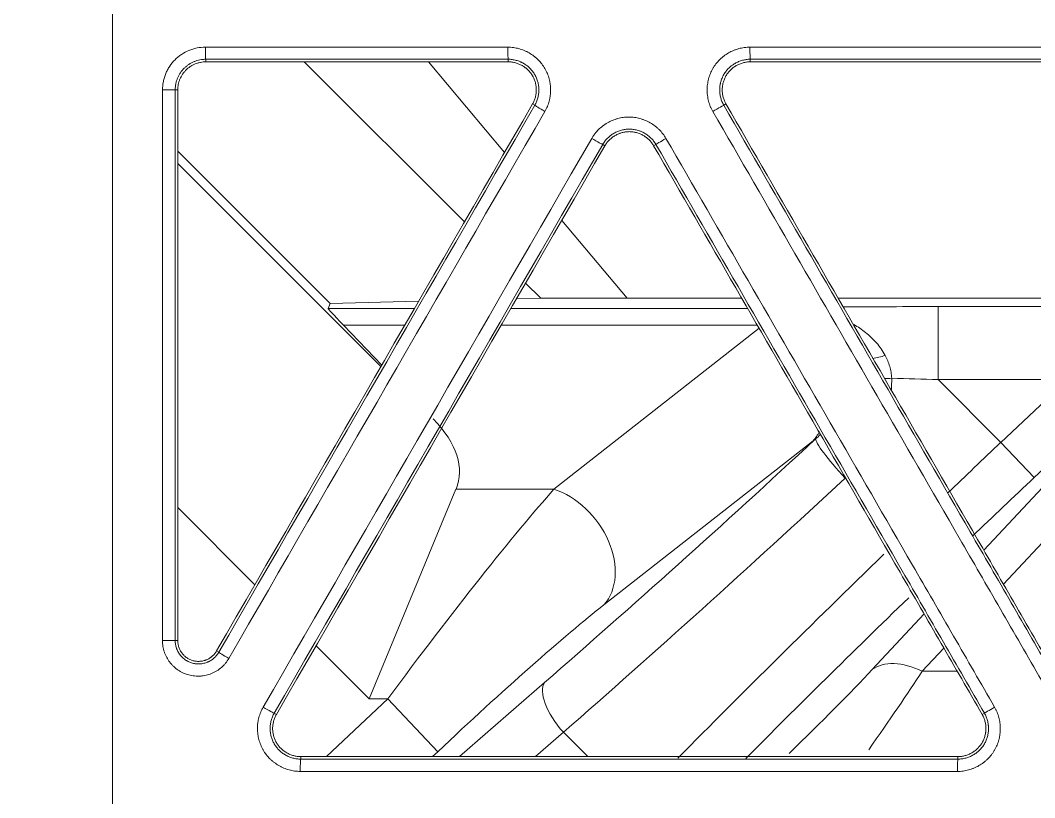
# Model space of a CAD drawing. Header units: inches. Extents: x 405346 to 489838, y -25612 to 14934.
# Drawn here: x 462543.55 to 462583.03, y 4139.6 to 4169.88 of the extents above; entities that cross this region are included whole.
import ezdxf

# ---------------------------------------------------------------- set-up
doc = ezdxf.new("R2010")
doc.units = ezdxf.units.IN
doc.header["$LTSCALE"] = 200
doc.header["$MEASUREMENT"] = 0
doc.linetypes.add('DH-HID2', pattern=[1.2, 0.8, -0.4])
doc.layers.add('FU-FURM', color=251, linetype='DH-HID2')
doc.layers.add('SS-EQ', color=2, linetype='Continuous', lineweight=20)

# ---------------------------------------------------------------- blocks, each defined once
blk = doc.blocks.new('FLLLL')
at = {"layer": 'FU-FURM'}
blk.add_line((462417.248, 3548.652), (462742, 3559.532), dxfattribs=at)
blk = doc.blocks.new('4way무풍')
at = {"layer": 'SS-EQ'}
for p, q in [((-243.958, -153.066), (-243.959, -153.166)), ((-233.894, -159.401), (-240.129, -153.166)), ((-235.289, -153.166), (-232.33, -156.692)), ((-232.19, -153.166), (-232.19, -153.066)), ((-222.768, -153.066), (-222.768, -153.166)), ((-245.053, -154.261), (-245.152, -154.261)), ((-231.155, -154.858), (-231.242, -154.808)), ((-223.716, -154.808), (-223.802, -154.857)), ((-239.121, -162.576), (-245.053, -156.644)), ((-228.427, -156.433), (-228.513, -156.384)), ((-226.444, -156.383), (-226.531, -156.433)), ((-237.145, -165.033), (-245.053, -157.125)), ((-230.106, -159.342), (-227.56, -162.376)), ((-230.919, -162.376), (-231.514, -161.781)), ((-239.121, -162.576), (-239.2, -162.768)), ((-235.679, -162.492), (-239.121, -162.576)), ((-230.919, -162.376), (-231.871, -162.399)), ((-227.56, -162.376), (-230.919, -162.376)), ((-227.56, -162.376), (-223.1, -162.376)), ((-219.346, -162.376), (-202.289, -162.376)), ((-239.2, -162.768), (-235.838, -162.768)), ((-232.084, -162.768), (-222.874, -162.768)), ((-215.456, -165.544), (-215.456, -162.701)), ((-215.456, -162.701), (-204.108, -162.701)), ((-238.602, -163.423), (-236.216, -163.423)), ((-238.602, -163.423), (-237.113, -164.977)), ((-232.462, -163.423), (-222.496, -163.423)), ((-230.411, -169.807), (-222.426, -163.544)), ((-213.683, -172.185), (-206.143, -164.106)), ((-204.198, -164.172), (-212.916, -173.513)), ((-210.431, -165.544), (-215.456, -165.544)), ((-215.456, -165.544), (-213.015, -167.985)), ((-213.015, -167.985), (-210.431, -165.544)), ((-209.134, -166.916), (-211.718, -169.358)), ((-220.327, -167.931), (-228.466, -174.316)), ((-213.015, -167.985), (-211.718, -169.358)), ((-234.223, -169.807), (-237.606, -177.973)), ((-234.223, -169.807), (-230.411, -169.807)), ((-242.051, -173.528), (-245.053, -170.526)), ((-218.021, -176.832), (-216.002, -174.67)), ((-245.152, -175.705), (-245.053, -175.705)), ((-237.606, -177.973), (-239.671, -175.908)), ((-215.236, -175.998), (-216.076, -176.898)), ((-243.541, -176.111), (-243.454, -176.161)), ((-216.076, -176.898), (-214.716, -176.898)), ((-234.087, -180.223), (-230.773, -177.338)), ((-239.26, -180.223), (-236.878, -177.973)), ((-236.878, -177.973), (-237.606, -177.973)), ((-234.933, -180.032), (-236.878, -177.973)), ((-241.3, -178.532), (-241.214, -178.582)), ((-213.744, -178.582), (-213.657, -178.532)), ((-230.043, -179.277), (-231.13, -180.223)), ((-230.043, -179.277), (-229.097, -180.223)), ((-240.266, -180.223), (-240.266, -180.323)), ((-234.933, -180.032), (-235.137, -180.224)), ((-214.691, -180.323), (-214.692, -180.223))]:
    blk.add_line(p, q, dxfattribs=at)
for centre, major_axis, ratio, start_param, end_param in [((-243.958, -152.593), (0, 0.474), 0.042454, 1.575938, 3.106655), ((-232.189, -152.593), (0, 0.474), 0.038532, 1.576821, 3.10666), ((-222.767, -152.593), (0, -0.474), 0.035615, 4.719196, 6.248257), ((-245.625, -154.261), (-0.474, 0), 0.00511, 1.52785, 3.10659), ((-230.745, -155.094), (-0.41, 0.237), 0.024396, 0.034917, 1.541144), ((-224.212, -155.094), (0.41, 0.237), 0.011989, 0.034909, 1.605261), ((-228.923, -156.147), (0.41, -0.237), 0.024256, 4.683424, 6.248268), ((-226.034, -156.147), (-0.41, -0.237), 0.012297, 4.747217, 6.248276), ((-234.46, -167.506), (-4.74, 4.738), 0.012341, 0.005109, 0.519926), ((-214.579, -163.578), (-71.039, 0.011), 0.012341, 4.724733, 4.776928), ((-217.479, -163.977), (-1.806, -0.576), 0.311245, 1.175338, 1.451163), ((-217.231, -165.456), (-1.895, -0.057), 0.017978, 1.400636, 1.551697), ((-214.579, -166.421), (-69.028, 2.022), 0.01232, 4.725451, 4.75168), ((-248.604, -166.974), (-14.494, 2.442), 0.346283, 3.062215, 3.577048), ((-222.272, -165.872), (1.755, -2.237), 0.72345, 0.126582, 0.336676), ((-219.344, -161.58), (33.088, 31.244), 0.087453, 4.278563, 4.603399), ((-221.933, -169.564), (2.018, 1.892), 0.059838, 0.50984, 0.596011), ((-218.93, -169.227), (-1.288, 1.39), 0.111184, 0.087812, 1.575047), ((-210.199, -170.8), (34.427, 32.585), 0.08396, 1.573105, 1.633393), ((-208.903, -172.173), (33.088, 31.244), 0.087453, 1.573302, 1.646333), ((-218.048, -162.952), (34.427, 32.585), 0.08396, 4.278365, 4.603202), ((-236.033, -177.973), (7.052, 9.468), 0.057466, 0.575045, 1.613571), ((-230.411, -172.257), (1.755, -2.237), 0.72345, 0.126582, 2.315789), ((-210.199, -170.8), (34.427, 32.585), 0.08396, 1.706561, 1.953504), ((-208.903, -172.173), (33.088, 31.244), 0.087453, 1.722542, 1.925238), ((-234.088, -180.032), (7.062, 6.62), 0.059838, 0.59601, 1.634537), ((-245.625, -175.705), (0.474, 0), 0.006352, 4.671129, 6.248255), ((-243.044, -176.397), (-0.41, 0.237), 0.025856, 0.034918, 1.539269), ((-223.546, -181.482), (7.062, 6.62), 0.059838, 4.986401, 5.552801), ((-216.076, -178.891), (-2.078, 1.94), 0.583451, 5.211044, 6.175663), ((-221.601, -183.541), (7.052, 9.468), 0.057466, 5.143087, 5.531835), ((-229.476, -178.711), (-1.244, 1.43), 0.421788, 0.096273, 1.599996), ((-241.71, -178.295), (0.41, -0.237), 0.025736, 4.681562, 6.248267), ((-213.247, -178.295), (0.41, 0.237), 0.005023, 1.601562, 3.106686), ((-240.266, -180.797), (0, -0.474), 0.038791, 3.176612, 4.719561), ((-214.691, -180.796), (0, -0.474), 0.029044, 3.176906, 4.723822)]:
    blk.add_ellipse(centre, major_axis=major_axis, ratio=ratio, start_param=start_param, end_param=end_param, dxfattribs=at)
for points, knots in [([(-0.032, -346.294), (-6.969, -346.294), (-13.906, -346.294), (-27.78, -346.294), (-34.717, -346.294), (-55.528, -346.294), (-69.403, -346.294), (-97.151, -346.294), (-111.025, -346.294), (-138.774, -346.294), (-152.648, -346.294), (-180.396, -346.294), (-194.27, -346.294), (-215.082, -346.294), (-222.019, -346.294), (-235.893, -346.294), (-242.83, -346.294), (-253.236, -346.294), (-256.704, -346.293), (-263.641, -346.293), (-267.11, -346.294), (-272.313, -346.294), (-274.047, -346.294), (-276.648, -346.294), (-277.515, -346.294), (-279.25, -346.294), (-280.117, -346.293), (-281.418, -346.293), (-281.851, -346.293), (-282.718, -346.293), (-283.152, -346.293), (-283.802, -346.293), (-284.019, -346.294), (-284.453, -346.294), (-284.669, -346.294), (-285.103, -346.294), (-285.32, -346.293), (-285.753, -346.291), (-285.97, -346.288), (-286.62, -346.277), (-287.053, -346.265), (-287.92, -346.232), (-288.353, -346.21), (-289.653, -346.133), (-290.519, -346.062), (-291.817, -345.929), (-292.25, -345.88), (-292.899, -345.799), (-293.116, -345.771), (-293.548, -345.713), (-294.627, -345.561), (-295.697, -345.382), (-298.249, -344.898), (-299.929, -344.504), (-302.417, -343.81), (-304.065, -343.313), (-305.692, -342.746), (-308.116, -341.843), (-309.711, -341.172), (-311.481, -340.336), (-311.677, -340.242), (-312.069, -340.051), (-312.265, -339.955), (-312.85, -339.663), (-313.238, -339.464), (-314.393, -338.857), (-315.91, -338.018), (-317.384, -337.119), (-318.837, -336.19), (-319.553, -335.711), (-320.962, -334.724), (-322.351, -333.708), (-324.369, -332.095), (-326.323, -330.394), (-327.582, -329.2), (-328.355, -328.435), (-328.586, -328.204), (-328.815, -327.971), (-328.968, -327.815), (-329.044, -327.737), (-329.423, -327.345), (-329.723, -327.029), (-330.61, -326.073), (-331.762, -324.777), (-333.398, -322.77), (-334.43, -321.391), (-335.932, -319.291), (-336.873, -317.851), (-338.196, -315.627), (-339.047, -314.124), (-339.838, -312.58), (-340.313, -311.601), (-340.454, -311.306), (-340.593, -311.01), (-340.685, -310.813), (-340.731, -310.713), (-340.958, -310.218), (-341.135, -309.821), (-341.654, -308.624), (-342.309, -307.019), (-343.186, -304.583), (-343.7, -302.939), (-344.419, -300.46), (-344.828, -298.788), (-345.336, -296.251), (-345.487, -295.401), (-345.755, -293.691), (-345.871, -292.831), (-345.994, -291.749), (-346.017, -291.533), (-346.062, -291.099), (-346.083, -290.882), (-346.143, -290.23), (-346.178, -289.796), (-346.239, -288.927), (-346.265, -288.493), (-346.307, -287.624), (-346.324, -287.19), (-346.342, -286.538), (-346.347, -286.321), (-346.354, -285.886), (-346.356, -285.669), (-346.359, -285.235), (-346.359, -285.017), (-346.359, -284.583), (-346.359, -284.366), (-346.358, -283.714), (-346.358, -283.28), (-346.358, -282.411), (-346.358, -281.976), (-346.358, -280.673), (-346.358, -279.804), (-346.359, -278.066), (-346.359, -277.197), (-346.359, -274.59), (-346.359, -272.852), (-346.358, -264.163), (-346.358, -257.211), (-346.359, -236.356), (-346.359, -222.453), (-346.359, -194.646), (-346.359, -180.743), (-346.359, -152.936), (-346.359, -139.033), (-346.359, -111.226), (-346.359, -69.517), (-346.359, -27.807), (-346.359, 0)], [0, 0, 0, 0, 0.03125, 0.03125, 0.0625, 0.0625, 0.125, 0.125, 0.1875, 0.1875, 0.25, 0.25, 0.3125, 0.3125, 0.34375, 0.34375, 0.375, 0.375, 0.390625, 0.390625, 0.40625, 0.40625, 0.414063, 0.414063, 0.417969, 0.417969, 0.421875, 0.421875, 0.423828, 0.423828, 0.425781, 0.425781, 0.426758, 0.426758, 0.427734, 0.427734, 0.428711, 0.428711, 0.429688, 0.429688, 0.431641, 0.431641, 0.433594, 0.433594, 0.4375, 0.4375, 0.439453, 0.439453, 0.44043, 0.44043, 0.441406, 0.445313, 0.445313, 0.453125, 0.453125, 0.457031, 0.460938, 0.460938, 0.46875, 0.46875, 0.469727, 0.469727, 0.470703, 0.470703, 0.472656, 0.472656, 0.476563, 0.480469, 0.480469, 0.484375, 0.484375, 0.488281, 0.492188, 0.496094, 0.5, 0.5, 0.500977, 0.501465, 0.501465, 0.501953, 0.501953, 0.503906, 0.503906, 0.507813, 0.511719, 0.515625, 0.515625, 0.523438, 0.523438, 0.527344, 0.53125, 0.53125, 0.532227, 0.532715, 0.532715, 0.533203, 0.533203, 0.535156, 0.535156, 0.539063, 0.542969, 0.546875, 0.546875, 0.554688, 0.554688, 0.558594, 0.558594, 0.5625, 0.5625, 0.563477, 0.563477, 0.564453, 0.564453, 0.566406, 0.566406, 0.568359, 0.568359, 0.570313, 0.570313, 0.571289, 0.571289, 0.572266, 0.572266, 0.573242, 0.573242, 0.574219, 0.574219, 0.576172, 0.576172, 0.578125, 0.578125, 0.582031, 0.582031, 0.585938, 0.585938, 0.59375, 0.59375, 0.625, 0.625, 0.6875, 0.6875, 0.75, 0.75, 0.8125, 0.8125, 0.875, 1, 1, 1, 1]), ([(-345.164, 0), (-345.164, -27.72), (-345.163, -69.3), (-345.162, -110.879), (-345.161, -138.599), (-345.16, -152.459), (-345.158, -180.179), (-345.157, -194.038), (-345.154, -221.758), (-345.152, -235.618), (-345.147, -256.408), (-345.146, -263.338), (-345.145, -272), (-345.144, -273.733), (-345.144, -276.331), (-345.144, -277.198), (-345.143, -278.93), (-345.142, -279.796), (-345.142, -281.096), (-345.141, -281.529), (-345.141, -282.395), (-345.141, -282.828), (-345.141, -283.694), (-345.141, -284.128), (-345.14, -284.777), (-345.139, -284.994), (-345.136, -285.427), (-345.134, -285.643), (-345.124, -286.293), (-345.113, -286.726), (-345.08, -287.592), (-345.06, -288.025), (-345.009, -288.891), (-344.978, -289.324), (-344.926, -289.973), (-344.898, -290.298), (-344.868, -290.623), (-344.847, -290.839), (-344.836, -290.947), (-344.736, -291.92), (-344.629, -292.78), (-344.379, -294.49), (-344.236, -295.341), (-343.754, -297.876), (-343.361, -299.547), (-342.665, -302.025), (-342.166, -303.667), (-341.312, -306.101), (-340.67, -307.704), (-340.162, -308.899), (-339.901, -309.494), (-339.629, -310.087), (-339.446, -310.481), (-339.353, -310.678), (-338.885, -311.657), (-338.495, -312.43), (-337.684, -313.955), (-337.263, -314.706), (-336.391, -316.189), (-335.94, -316.919), (-335.007, -318.36), (-334.525, -319.069), (-333.532, -320.468), (-332.508, -321.846), (-330.881, -323.85), (-329.735, -325.144), (-328.853, -326.098), (-328.555, -326.413), (-328.177, -326.804), (-328.101, -326.882), (-327.949, -327.038), (-327.721, -327.27), (-327.491, -327.501), (-326.721, -328.264), (-325.466, -329.454), (-323.518, -331.15), (-321.504, -332.756), (-320.119, -333.767), (-318.711, -334.749), (-317.997, -335.224), (-316.546, -336.146), (-315.81, -336.593), (-314.315, -337.455), (-313.557, -337.871), (-312.595, -338.371), (-312.305, -338.52), (-312.014, -338.667), (-311.819, -338.764), (-311.722, -338.813), (-311.235, -339.053), (-310.844, -339.241), (-309.666, -339.791), (-308.875, -340.139), (-307.283, -340.8), (-305.68, -341.425), (-303.244, -342.258), (-301.598, -342.743), (-299.114, -343.417), (-297.436, -343.797), (-294.888, -344.259), (-294.033, -344.395), (-292.957, -344.543), (-292.742, -344.571), (-292.31, -344.625), (-291.663, -344.704), (-291.015, -344.771), (-289.72, -344.892), (-288.856, -344.954), (-287.56, -345.019), (-287.128, -345.036), (-286.48, -345.054), (-286.264, -345.059), (-285.831, -345.067), (-285.615, -345.069), (-285.183, -345.073), (-284.967, -345.074), (-284.534, -345.075), (-284.318, -345.075), (-283.67, -345.076), (-283.237, -345.076), (-282.589, -345.076), (-282.373, -345.076), (-281.94, -345.076), (-281.724, -345.076), (-281.075, -345.076), (-280.643, -345.077), (-279.346, -345.077), (-278.481, -345.078), (-276.752, -345.079), (-275.887, -345.079), (-273.293, -345.079), (-271.563, -345.08), (-262.916, -345.081), (-255.998, -345.082), (-242.162, -345.085), (-235.244, -345.086), (-221.408, -345.089), (-214.49, -345.09), (-193.736, -345.092), (-179.9, -345.094), (-152.228, -345.096), (-138.392, -345.096), (-110.72, -345.097), (-96.884, -345.098), (-69.212, -345.098), (-55.376, -345.099), (-34.622, -345.099), (-27.704, -345.099), (-13.868, -345.099), (-6.95, -345.099), (-0.032, -345.099)], [0, 0, 0, 0, 0.125, 0.1875, 0.1875, 0.25, 0.25, 0.3125, 0.3125, 0.375, 0.375, 0.40625, 0.40625, 0.414063, 0.414063, 0.417969, 0.417969, 0.421875, 0.421875, 0.423828, 0.423828, 0.425781, 0.425781, 0.427734, 0.427734, 0.428711, 0.428711, 0.429688, 0.429688, 0.431641, 0.431641, 0.433594, 0.433594, 0.435547, 0.435547, 0.436523, 0.437012, 0.437012, 0.4375, 0.4375, 0.441406, 0.441406, 0.445313, 0.445313, 0.453125, 0.453125, 0.457031, 0.460938, 0.464844, 0.464844, 0.466797, 0.467773, 0.467773, 0.46875, 0.46875, 0.472656, 0.472656, 0.476563, 0.476563, 0.480469, 0.480469, 0.484375, 0.484375, 0.488281, 0.492188, 0.496094, 0.496094, 0.498047, 0.498047, 0.498535, 0.498535, 0.499023, 0.5, 0.5, 0.503906, 0.507813, 0.511719, 0.515625, 0.515625, 0.519531, 0.519531, 0.523438, 0.523438, 0.527344, 0.527344, 0.52832, 0.528809, 0.528809, 0.529297, 0.529297, 0.53125, 0.53125, 0.535156, 0.535156, 0.539063, 0.542969, 0.546875, 0.546875, 0.554688, 0.554688, 0.558594, 0.558594, 0.55957, 0.55957, 0.560547, 0.5625, 0.5625, 0.566406, 0.566406, 0.568359, 0.568359, 0.569336, 0.569336, 0.570313, 0.570313, 0.571289, 0.571289, 0.572266, 0.572266, 0.574219, 0.574219, 0.575195, 0.575195, 0.576172, 0.576172, 0.578125, 0.578125, 0.582031, 0.582031, 0.585938, 0.585938, 0.59375, 0.59375, 0.625, 0.625, 0.65625, 0.65625, 0.6875, 0.6875, 0.75, 0.75, 0.8125, 0.8125, 0.875, 0.875, 0.9375, 0.9375, 0.96875, 0.96875, 1, 1, 1, 1]), ([(-247.586, 0), (-247.586, -19.492), (-247.586, -38.984), (-247.586, -68.221), (-247.586, -77.967), (-247.586, -92.586), (-247.586, -97.459), (-247.586, -107.204), (-247.586, -112.077), (-247.586, -136.442), (-247.586, -155.933), (-247.586, -180.297), (-247.586, -185.17), (-247.586, -192.479), (-247.586, -194.916), (-247.586, -198.57), (-247.586, -199.788), (-247.586, -201.616), (-247.586, -202.225), (-247.586, -203.443), (-247.586, -204.052), (-247.586, -207.097), (-247.586, -209.534), (-247.586, -214.406), (-247.586, -216.842), (-247.586, -221.715), (-247.586, -224.151), (-247.586, -229.023), (-247.586, -231.46), (-247.586, -233.896)], [0, 0, 0, 0, 0.25, 0.25, 0.375, 0.375, 0.4375, 0.4375, 0.5, 0.5, 0.75, 0.75, 0.8125, 0.8125, 0.84375, 0.84375, 0.859375, 0.859375, 0.867187, 0.867187, 0.875, 0.875, 0.90625, 0.90625, 0.9375, 0.9375, 0.96875, 0.96875, 1, 1, 1, 1]), ([(-245.646, -154.263), (-245.646, -154.153), (-245.635, -154.044), (-245.607, -153.909), (-245.601, -153.882), (-245.588, -153.829), (-245.58, -153.803), (-245.556, -153.725), (-245.519, -153.623), (-245.473, -153.524), (-245.434, -153.452), (-245.421, -153.428), (-245.393, -153.381), (-245.378, -153.358), (-245.302, -153.244), (-245.233, -153.16), (-245.118, -153.045), (-245.078, -153.008), (-245.014, -152.956), (-244.992, -152.939), (-244.948, -152.907), (-244.926, -152.891), (-244.812, -152.816), (-244.716, -152.765), (-244.59, -152.712), (-244.565, -152.703), (-244.513, -152.684), (-244.487, -152.675), (-244.408, -152.652), (-244.356, -152.638), (-244.196, -152.606), (-244.088, -152.595), (-243.978, -152.595)], [0, 0, 0, 0, 0.125, 0.125, 0.15625, 0.15625, 0.1875, 0.1875, 0.25, 0.3125, 0.3125, 0.34375, 0.34375, 0.375, 0.375, 0.5, 0.5, 0.5625, 0.5625, 0.59375, 0.59375, 0.625, 0.625, 0.75, 0.75, 0.78125, 0.78125, 0.8125, 0.8125, 0.875, 0.875, 1, 1, 1, 1]), ([(-232.207, -152.596), (-232.171, -152.596), (-232.134, -152.597), (-232.061, -152.602), (-232.025, -152.606), (-231.917, -152.62), (-231.775, -152.649), (-231.638, -152.696), (-231.553, -152.732), (-231.536, -152.739), (-231.503, -152.754), (-231.454, -152.778), (-231.406, -152.804), (-231.311, -152.858), (-231.251, -152.898), (-231.164, -152.964), (-231.136, -152.987), (-231.095, -153.023), (-231.081, -153.035), (-231.054, -153.06), (-231.041, -153.073), (-230.976, -153.137), (-230.88, -153.246), (-230.799, -153.366), (-230.745, -153.461), (-230.727, -153.494), (-230.695, -153.559), (-230.68, -153.592), (-230.639, -153.693), (-230.616, -153.762), (-230.588, -153.867), (-230.58, -153.902), (-230.57, -153.956), (-230.566, -153.974), (-230.561, -154.01), (-230.558, -154.028), (-230.546, -154.119), (-230.537, -154.264), (-230.546, -154.408), (-230.558, -154.499), (-230.561, -154.517), (-230.566, -154.553), (-230.57, -154.571), (-230.58, -154.625), (-230.588, -154.66), (-230.616, -154.766), (-230.639, -154.835), (-230.694, -154.968), (-230.726, -155.034), (-230.763, -155.097)], [0, 0, 0, 0, 0.03125, 0.03125, 0.0625, 0.0625, 0.125, 0.1875, 0.1875, 0.203125, 0.203125, 0.21875, 0.25, 0.25, 0.3125, 0.3125, 0.34375, 0.34375, 0.359375, 0.359375, 0.375, 0.375, 0.4375, 0.5, 0.5, 0.53125, 0.53125, 0.5625, 0.5625, 0.625, 0.625, 0.65625, 0.65625, 0.671875, 0.671875, 0.6875, 0.6875, 0.75, 0.8125, 0.8125, 0.828125, 0.828125, 0.84375, 0.84375, 0.875, 0.875, 0.9375, 0.9375, 1, 1, 1, 1]), ([(-224.229, -155.098), (-224.247, -155.066), (-224.264, -155.033), (-224.296, -154.968), (-224.311, -154.934), (-224.353, -154.833), (-224.398, -154.696), (-224.426, -154.553), (-224.438, -154.463), (-224.44, -154.444), (-224.443, -154.408), (-224.448, -154.353), (-224.449, -154.299), (-224.449, -154.19), (-224.445, -154.118), (-224.431, -154.01), (-224.425, -153.974), (-224.414, -153.92), (-224.411, -153.902), (-224.402, -153.866), (-224.398, -153.848), (-224.375, -153.76), (-224.329, -153.623), (-224.265, -153.492), (-224.21, -153.398), (-224.191, -153.366), (-224.15, -153.306), (-224.128, -153.276), (-224.062, -153.19), (-224.014, -153.136), (-223.937, -153.06), (-223.897, -153.023), (-223.855, -152.987), (-223.827, -152.964), (-223.812, -152.953), (-223.74, -152.897), (-223.619, -152.817), (-223.489, -152.753), (-223.405, -152.718), (-223.388, -152.711), (-223.354, -152.698), (-223.336, -152.692), (-223.284, -152.674), (-223.25, -152.663), (-223.144, -152.635), (-223.074, -152.62), (-222.93, -152.601), (-222.858, -152.596), (-222.784, -152.596)], [0, 0, 0, 0, 0.03125, 0.03125, 0.0625, 0.0625, 0.125, 0.1875, 0.1875, 0.203125, 0.203125, 0.21875, 0.25, 0.25, 0.3125, 0.3125, 0.34375, 0.34375, 0.359375, 0.359375, 0.375, 0.375, 0.4375, 0.5, 0.5, 0.53125, 0.53125, 0.5625, 0.5625, 0.625, 0.625, 0.65625, 0.671875, 0.671875, 0.6875, 0.6875, 0.75, 0.8125, 0.8125, 0.828125, 0.828125, 0.84375, 0.84375, 0.875, 0.875, 0.9375, 0.9375, 1, 1, 1, 1]), ([(-222.784, -152.596), (-218.522, -152.596), (-214.259, -152.596), (-205.733, -152.597), (-201.47, -152.597), (-197.206, -152.597)], [0, 0, 0, 0, 0.5, 0.5, 1, 1, 1, 1]), ([(-243.958, -153.066), (-243.961, -153.066), (-243.963, -153.066), (-243.968, -153.066), (-243.976, -153.066), (-243.993, -153.067), (-244.027, -153.068), (-244.056, -153.07), (-244.114, -153.076), (-244.191, -153.088), (-244.266, -153.107), (-244.322, -153.124), (-244.341, -153.13), (-244.378, -153.144), (-244.396, -153.151), (-244.487, -153.188), (-244.555, -153.225), (-244.636, -153.278), (-244.652, -153.29), (-244.684, -153.313), (-244.699, -153.325), (-244.745, -153.362), (-244.774, -153.388), (-244.857, -153.471), (-244.906, -153.531), (-244.96, -153.612), (-244.97, -153.629), (-244.991, -153.663), (-245, -153.68), (-245.028, -153.732), (-245.061, -153.802), (-245.087, -153.875), (-245.105, -153.931), (-245.11, -153.95), (-245.12, -153.988), (-245.124, -154.007), (-245.136, -154.065), (-245.142, -154.104), (-245.148, -154.163), (-245.15, -154.192), (-245.151, -154.226), (-245.152, -154.243), (-245.152, -154.251), (-245.152, -154.256), (-245.152, -154.258), (-245.152, -154.261)], [0, 0, 0, 0, 0.003906, 0.003906, 0.007812, 0.015625, 0.03125, 0.0625, 0.0625, 0.125, 0.1875, 0.1875, 0.21875, 0.21875, 0.25, 0.25, 0.375, 0.375, 0.40625, 0.40625, 0.4375, 0.4375, 0.5, 0.5, 0.625, 0.625, 0.65625, 0.65625, 0.6875, 0.6875, 0.75, 0.8125, 0.8125, 0.84375, 0.84375, 0.875, 0.875, 0.9375, 0.9375, 0.96875, 0.984375, 0.992187, 0.996094, 0.996094, 1, 1, 1, 1]), ([(-245.053, -154.261), (-245.053, -154.188), (-245.045, -154.117), (-245.024, -154.013), (-245.015, -153.978), (-245, -153.926), (-244.994, -153.909), (-244.982, -153.875), (-244.975, -153.859), (-244.941, -153.776), (-244.907, -153.713), (-244.858, -153.638), (-244.848, -153.624), (-244.827, -153.595), (-244.816, -153.58), (-244.781, -153.539), (-244.758, -153.512), (-244.682, -153.436), (-244.627, -153.391), (-244.552, -153.342), (-244.537, -153.332), (-244.506, -153.314), (-244.49, -153.305), (-244.443, -153.28), (-244.378, -153.249), (-244.311, -153.225), (-244.26, -153.209), (-244.243, -153.204), (-244.208, -153.196), (-244.19, -153.192), (-244.102, -153.174), (-244.031, -153.166), (-243.959, -153.166)], [0, 0, 0, 0, 0.125, 0.125, 0.1875, 0.1875, 0.21875, 0.21875, 0.25, 0.25, 0.375, 0.375, 0.40625, 0.40625, 0.4375, 0.4375, 0.5, 0.5, 0.625, 0.625, 0.65625, 0.65625, 0.6875, 0.6875, 0.75, 0.8125, 0.8125, 0.84375, 0.84375, 0.875, 0.875, 1, 1, 1, 1]), ([(-231.155, -154.858), (-231.154, -154.855), (-231.152, -154.852), (-231.149, -154.847), (-231.144, -154.838), (-231.133, -154.818), (-231.112, -154.777), (-231.096, -154.742), (-231.067, -154.67), (-231.05, -154.621), (-231.03, -154.545), (-231.025, -154.52), (-231.015, -154.468), (-231.01, -154.442), (-231.001, -154.364), (-230.994, -154.261), (-231.001, -154.157), (-231.009, -154.092), (-231.011, -154.079), (-231.015, -154.053), (-231.022, -154.014), (-231.03, -153.976), (-231.05, -153.901), (-231.067, -153.852), (-231.096, -153.78), (-231.107, -153.756), (-231.13, -153.709), (-231.142, -153.686), (-231.181, -153.618), (-231.21, -153.575), (-231.274, -153.493), (-231.308, -153.454), (-231.364, -153.399), (-231.383, -153.381), (-231.423, -153.347), (-231.443, -153.33), (-231.505, -153.283), (-231.548, -153.254), (-231.616, -153.216), (-231.65, -153.197), (-231.686, -153.18), (-231.71, -153.169), (-231.722, -153.164), (-231.782, -153.139), (-231.88, -153.105), (-231.982, -153.084), (-232.059, -153.073), (-232.085, -153.071), (-232.124, -153.068), (-232.137, -153.067), (-232.157, -153.067), (-232.167, -153.067), (-232.177, -153.066), (-232.183, -153.066), (-232.187, -153.066), (-232.19, -153.066)], [0, 0, 0, 0, 0.003906, 0.003906, 0.007813, 0.015625, 0.03125, 0.0625, 0.0625, 0.125, 0.125, 0.15625, 0.15625, 0.1875, 0.1875, 0.25, 0.3125, 0.3125, 0.328125, 0.328125, 0.34375, 0.375, 0.375, 0.4375, 0.4375, 0.46875, 0.46875, 0.5, 0.5, 0.5625, 0.5625, 0.625, 0.625, 0.65625, 0.65625, 0.6875, 0.6875, 0.75, 0.75, 0.78125, 0.796875, 0.796875, 0.8125, 0.8125, 0.875, 0.9375, 0.9375, 0.96875, 0.96875, 0.984375, 0.984375, 0.992188, 0.996094, 0.996094, 1, 1, 1, 1]), ([(-232.19, -153.166), (-232.142, -153.166), (-232.094, -153.17), (-232, -153.182), (-231.954, -153.192), (-231.885, -153.211), (-231.862, -153.218), (-231.816, -153.234), (-231.794, -153.242), (-231.728, -153.27), (-231.643, -153.312), (-231.563, -153.365), (-231.516, -153.401), (-231.506, -153.409), (-231.488, -153.424), (-231.46, -153.447), (-231.434, -153.471), (-231.383, -153.521), (-231.352, -153.557), (-231.308, -153.613), (-231.294, -153.632), (-231.267, -153.672), (-231.254, -153.692), (-231.218, -153.755), (-231.177, -153.84), (-231.146, -153.93), (-231.128, -154), (-231.123, -154.023), (-231.114, -154.07), (-231.11, -154.094), (-231.101, -154.165), (-231.098, -154.212), (-231.098, -154.284), (-231.099, -154.32), (-231.102, -154.355), (-231.104, -154.379), (-231.105, -154.391), (-231.113, -154.451), (-231.131, -154.544), (-231.161, -154.634), (-231.197, -154.723), (-231.218, -154.766), (-231.242, -154.808)], [0, 0, 0, 0, 0.0625, 0.0625, 0.125, 0.125, 0.15625, 0.15625, 0.1875, 0.1875, 0.25, 0.3125, 0.3125, 0.328125, 0.328125, 0.34375, 0.375, 0.375, 0.4375, 0.4375, 0.46875, 0.46875, 0.5, 0.5, 0.5625, 0.625, 0.625, 0.65625, 0.65625, 0.6875, 0.6875, 0.75, 0.75, 0.78125, 0.796875, 0.796875, 0.8125, 0.8125, 0.875, 0.9375, 0.9375, 1, 1, 1, 1]), ([(-222.768, -153.066), (-222.771, -153.066), (-222.774, -153.066), (-222.781, -153.066), (-222.791, -153.067), (-222.814, -153.067), (-222.859, -153.069), (-222.898, -153.073), (-222.975, -153.084), (-223.026, -153.094), (-223.101, -153.115), (-223.126, -153.123), (-223.175, -153.14), (-223.2, -153.149), (-223.272, -153.179), (-223.365, -153.225), (-223.451, -153.283), (-223.503, -153.322), (-223.513, -153.331), (-223.534, -153.347), (-223.564, -153.372), (-223.592, -153.399), (-223.648, -153.453), (-223.682, -153.492), (-223.73, -153.554), (-223.745, -153.575), (-223.774, -153.618), (-223.788, -153.64), (-223.827, -153.708), (-223.85, -153.755), (-223.889, -153.851), (-223.906, -153.9), (-223.922, -153.963), (-223.925, -153.976), (-223.931, -154.001), (-223.934, -154.014), (-223.941, -154.053), (-223.946, -154.078), (-223.955, -154.156), (-223.959, -154.208), (-223.959, -154.285), (-223.958, -154.311), (-223.956, -154.35), (-223.955, -154.363), (-223.952, -154.39), (-223.951, -154.403), (-223.942, -154.468), (-223.923, -154.57), (-223.89, -154.668), (-223.861, -154.74), (-223.85, -154.764), (-223.833, -154.8), (-223.827, -154.811), (-223.818, -154.829), (-223.813, -154.837), (-223.808, -154.846), (-223.805, -154.852), (-223.803, -154.855), (-223.802, -154.857)], [0, 0, 0, 0, 0.003906, 0.003906, 0.007812, 0.015625, 0.03125, 0.0625, 0.0625, 0.125, 0.125, 0.15625, 0.15625, 0.1875, 0.1875, 0.25, 0.3125, 0.3125, 0.328125, 0.328125, 0.34375, 0.375, 0.375, 0.4375, 0.4375, 0.46875, 0.46875, 0.5, 0.5, 0.5625, 0.5625, 0.625, 0.625, 0.640625, 0.640625, 0.65625, 0.65625, 0.6875, 0.6875, 0.75, 0.75, 0.78125, 0.78125, 0.796875, 0.796875, 0.8125, 0.8125, 0.875, 0.9375, 0.9375, 0.96875, 0.96875, 0.984375, 0.984375, 0.992188, 0.996094, 0.996094, 1, 1, 1, 1]), ([(-223.716, -154.808), (-223.74, -154.766), (-223.761, -154.723), (-223.797, -154.635), (-223.812, -154.59), (-223.83, -154.521), (-223.835, -154.498), (-223.844, -154.45), (-223.848, -154.427), (-223.857, -154.356), (-223.863, -154.261), (-223.857, -154.166), (-223.849, -154.106), (-223.848, -154.094), (-223.844, -154.07), (-223.838, -154.035), (-223.83, -154), (-223.812, -153.931), (-223.797, -153.886), (-223.77, -153.82), (-223.76, -153.798), (-223.739, -153.755), (-223.728, -153.734), (-223.692, -153.672), (-223.638, -153.593), (-223.575, -153.522), (-223.524, -153.471), (-223.507, -153.455), (-223.471, -153.423), (-223.452, -153.408), (-223.395, -153.365), (-223.356, -153.339), (-223.294, -153.303), (-223.273, -153.292), (-223.23, -153.271), (-223.208, -153.26), (-223.142, -153.233), (-223.052, -153.202), (-222.959, -153.183), (-222.864, -153.17), (-222.816, -153.166), (-222.768, -153.166)], [0, 0, 0, 0, 0.0625, 0.0625, 0.125, 0.125, 0.15625, 0.15625, 0.1875, 0.1875, 0.25, 0.3125, 0.3125, 0.328125, 0.328125, 0.34375, 0.375, 0.375, 0.4375, 0.4375, 0.46875, 0.46875, 0.5, 0.5, 0.5625, 0.625, 0.625, 0.65625, 0.65625, 0.6875, 0.6875, 0.75, 0.75, 0.78125, 0.78125, 0.8125, 0.8125, 0.875, 0.9375, 0.9375, 1, 1, 1, 1]), ([(-197.193, -153.066), (-201.456, -153.066), (-205.719, -153.066), (-214.244, -153.066), (-218.506, -153.066), (-222.768, -153.066)], [0, 0, 0, 0, 0.5, 0.5, 1, 1, 1, 1]), ([(-197.193, -153.166), (-201.456, -153.166), (-205.719, -153.166), (-214.244, -153.166), (-218.506, -153.166), (-222.768, -153.166)], [0, 0, 0, 0, 0.5, 0.5, 1, 1, 1, 1]), ([(-211.438, -177.248), (-211.971, -176.325), (-212.504, -175.402), (-213.303, -174.018), (-213.57, -173.556), (-214.103, -172.633), (-214.369, -172.172), (-215.702, -169.864), (-216.767, -168.019), (-219.965, -162.481), (-222.097, -158.789), (-224.229, -155.098)], [0, 0, 0, 0, 0.125, 0.125, 0.1875, 0.1875, 0.25, 0.25, 0.5, 0.5, 1, 1, 1, 1]), ([(-223.802, -154.857), (-221.67, -158.549), (-219.539, -162.24), (-216.342, -167.777), (-215.277, -169.623), (-213.945, -171.93), (-213.678, -172.391), (-213.145, -173.314), (-212.879, -173.776), (-212.08, -175.16), (-211.547, -176.083), (-211.014, -177.006)], [0, 0, 0, 0, 0.5, 0.5, 0.75, 0.75, 0.8125, 0.8125, 0.875, 0.875, 1, 1, 1, 1]), ([(-223.716, -154.808), (-221.585, -158.499), (-219.453, -162.19), (-216.256, -167.728), (-215.191, -169.573), (-213.859, -171.88), (-213.592, -172.342), (-213.06, -173.265), (-212.793, -173.726), (-211.994, -175.11), (-211.461, -176.033), (-210.928, -176.956)], [0, 0, 0, 0, 0.5, 0.5, 0.75, 0.75, 0.8125, 0.8125, 0.875, 0.875, 1, 1, 1, 1]), ([(-228.94, -156.15), (-228.922, -156.118), (-228.902, -156.087), (-228.861, -156.026), (-228.84, -155.996), (-228.773, -155.91), (-228.677, -155.802), (-228.568, -155.706), (-228.495, -155.651), (-228.48, -155.64), (-228.45, -155.619), (-228.405, -155.588), (-228.359, -155.559), (-228.265, -155.505), (-228.2, -155.473), (-228.099, -155.431), (-228.065, -155.418), (-228.013, -155.4), (-227.996, -155.394), (-227.961, -155.383), (-227.943, -155.378), (-227.855, -155.354), (-227.713, -155.326), (-227.569, -155.316), (-227.459, -155.316), (-227.422, -155.317), (-227.349, -155.322), (-227.313, -155.326), (-227.206, -155.34), (-227.135, -155.355), (-227.03, -155.383), (-226.995, -155.394), (-226.943, -155.412), (-226.926, -155.418), (-226.892, -155.431), (-226.875, -155.438), (-226.79, -155.473), (-226.66, -155.537), (-226.54, -155.618), (-226.467, -155.673), (-226.453, -155.684), (-226.425, -155.707), (-226.411, -155.719), (-226.369, -155.755), (-226.342, -155.78), (-226.265, -155.857), (-226.217, -155.911), (-226.128, -156.026), (-226.088, -156.086), (-226.051, -156.15)], [0, 0, 0, 0, 0.03125, 0.03125, 0.0625, 0.0625, 0.125, 0.1875, 0.1875, 0.203125, 0.203125, 0.21875, 0.25, 0.25, 0.3125, 0.3125, 0.34375, 0.34375, 0.359375, 0.359375, 0.375, 0.375, 0.4375, 0.5, 0.5, 0.53125, 0.53125, 0.5625, 0.5625, 0.625, 0.625, 0.65625, 0.65625, 0.671875, 0.671875, 0.6875, 0.6875, 0.75, 0.8125, 0.8125, 0.828125, 0.828125, 0.84375, 0.84375, 0.875, 0.875, 0.9375, 0.9375, 1, 1, 1, 1]), ([(-226.444, -156.383), (-226.446, -156.38), (-226.447, -156.377), (-226.451, -156.372), (-226.456, -156.363), (-226.468, -156.344), (-226.493, -156.305), (-226.515, -156.274), (-226.563, -156.212), (-226.597, -156.174), (-226.653, -156.119), (-226.672, -156.101), (-226.712, -156.067), (-226.732, -156.05), (-226.794, -156.003), (-226.881, -155.945), (-226.974, -155.899), (-227.034, -155.874), (-227.047, -155.869), (-227.071, -155.86), (-227.108, -155.846), (-227.145, -155.835), (-227.22, -155.814), (-227.271, -155.804), (-227.348, -155.793), (-227.374, -155.791), (-227.426, -155.787), (-227.452, -155.786), (-227.531, -155.786), (-227.583, -155.79), (-227.685, -155.804), (-227.736, -155.814), (-227.811, -155.835), (-227.837, -155.843), (-227.886, -155.86), (-227.91, -155.869), (-227.982, -155.899), (-228.029, -155.922), (-228.096, -155.961), (-228.129, -155.982), (-228.162, -156.004), (-228.183, -156.019), (-228.194, -156.027), (-228.246, -156.067), (-228.324, -156.135), (-228.393, -156.212), (-228.441, -156.274), (-228.456, -156.295), (-228.478, -156.328), (-228.485, -156.339), (-228.496, -156.355), (-228.501, -156.364), (-228.506, -156.372), (-228.509, -156.378), (-228.511, -156.381), (-228.513, -156.384)], [0, 0, 0, 0, 0.003906, 0.003906, 0.007813, 0.015625, 0.03125, 0.0625, 0.0625, 0.125, 0.125, 0.15625, 0.15625, 0.1875, 0.1875, 0.25, 0.3125, 0.3125, 0.328125, 0.328125, 0.34375, 0.375, 0.375, 0.4375, 0.4375, 0.46875, 0.46875, 0.5, 0.5, 0.5625, 0.5625, 0.625, 0.625, 0.65625, 0.65625, 0.6875, 0.6875, 0.75, 0.75, 0.78125, 0.796875, 0.796875, 0.8125, 0.8125, 0.875, 0.9375, 0.9375, 0.96875, 0.96875, 0.984375, 0.984375, 0.992187, 0.996094, 0.996094, 1, 1, 1, 1]), ([(-228.427, -156.433), (-228.403, -156.392), (-228.376, -156.352), (-228.318, -156.277), (-228.286, -156.242), (-228.235, -156.191), (-228.218, -156.175), (-228.181, -156.143), (-228.163, -156.128), (-228.106, -156.085), (-228.027, -156.032), (-227.941, -155.99), (-227.886, -155.967), (-227.875, -155.962), (-227.852, -155.954), (-227.819, -155.941), (-227.784, -155.931), (-227.716, -155.912), (-227.669, -155.903), (-227.599, -155.893), (-227.575, -155.89), (-227.527, -155.887), (-227.503, -155.886), (-227.431, -155.886), (-227.336, -155.893), (-227.243, -155.912), (-227.174, -155.931), (-227.151, -155.938), (-227.106, -155.953), (-227.083, -155.962), (-227.017, -155.989), (-226.975, -156.01), (-226.913, -156.046), (-226.882, -156.065), (-226.853, -156.085), (-226.833, -156.099), (-226.824, -156.106), (-226.776, -156.143), (-226.704, -156.205), (-226.641, -156.276), (-226.582, -156.352), (-226.555, -156.392), (-226.531, -156.433)], [0, 0, 0, 0, 0.0625, 0.0625, 0.125, 0.125, 0.15625, 0.15625, 0.1875, 0.1875, 0.25, 0.3125, 0.3125, 0.328125, 0.328125, 0.34375, 0.375, 0.375, 0.4375, 0.4375, 0.46875, 0.46875, 0.5, 0.5, 0.5625, 0.625, 0.625, 0.65625, 0.65625, 0.6875, 0.6875, 0.75, 0.75, 0.78125, 0.796875, 0.796875, 0.8125, 0.8125, 0.875, 0.9375, 0.9375, 1, 1, 1, 1]), ([(-226.051, -156.15), (-223.919, -159.841), (-221.788, -163.533), (-218.59, -169.071), (-217.524, -170.917), (-216.192, -173.224), (-215.925, -173.685), (-215.392, -174.608), (-215.126, -175.07), (-214.326, -176.454), (-213.793, -177.377), (-213.26, -178.3)], [0, 0, 0, 0, 0.5, 0.5, 0.75, 0.75, 0.8125, 0.8125, 0.875, 0.875, 1, 1, 1, 1]), ([(-213.744, -178.582), (-214.277, -177.659), (-214.809, -176.736), (-215.609, -175.352), (-215.875, -174.89), (-216.408, -173.967), (-216.674, -173.506), (-218.006, -171.199), (-219.072, -169.353), (-222.269, -163.816), (-224.4, -160.125), (-226.531, -156.433)], [0, 0, 0, 0, 0.125, 0.125, 0.1875, 0.1875, 0.25, 0.25, 0.5, 0.5, 1, 1, 1, 1]), ([(-213.657, -178.532), (-214.19, -177.609), (-214.722, -176.686), (-215.522, -175.302), (-215.788, -174.84), (-216.321, -173.917), (-216.587, -173.456), (-217.919, -171.149), (-218.985, -169.303), (-222.182, -163.766), (-224.313, -160.074), (-226.444, -156.383)], [0, 0, 0, 0, 0.125, 0.125, 0.1875, 0.1875, 0.25, 0.25, 0.5, 0.5, 1, 1, 1, 1]), ([(-218.736, -163.397), (-218.658, -163.443), (-218.582, -163.492), (-218.43, -163.596), (-218.354, -163.652), (-218.206, -163.771), (-218.133, -163.833), (-218.028, -163.933), (-217.993, -163.968), (-217.942, -164.021), (-217.925, -164.039), (-217.892, -164.075), (-217.876, -164.093), (-217.794, -164.186), (-217.733, -164.264), (-217.618, -164.428), (-217.565, -164.513), (-217.516, -164.604)], [0, 0, 0, 0, 0.162059, 0.162059, 0.329647, 0.329647, 0.497235, 0.497235, 0.581029, 0.581029, 0.622926, 0.622926, 0.664823, 0.664823, 0.832412, 0.832412, 1, 1, 1, 1]), ([(-217.516, -164.604), (-217.498, -164.637), (-217.481, -164.671), (-217.449, -164.741), (-217.433, -164.776), (-217.39, -164.882), (-217.364, -164.955), (-217.322, -165.103), (-217.305, -165.178), (-217.285, -165.294), (-217.28, -165.334), (-217.271, -165.412), (-217.268, -165.452), (-217.266, -165.491)], [0, 0, 0, 0, 0.125, 0.125, 0.25, 0.25, 0.5, 0.5, 0.75, 0.75, 0.875, 0.875, 1, 1, 1, 1]), ([(-217.266, -165.491), (-217.265, -165.584), (-217.267, -165.677), (-217.274, -165.816), (-217.277, -165.862), (-217.281, -165.922), (-217.282, -165.935), (-217.283, -165.948)], [0, 0, 0, 0, 0.609662, 0.609662, 0.914492, 0.914492, 1, 1, 1, 1]), ([(-243.063, -176.4), (-243.101, -176.466), (-243.144, -176.528), (-243.216, -176.616), (-243.241, -176.644), (-243.281, -176.685), (-243.295, -176.698), (-243.322, -176.725), (-243.336, -176.737), (-243.407, -176.799), (-243.467, -176.844), (-243.563, -176.904), (-243.596, -176.922), (-243.647, -176.948), (-243.664, -176.957), (-243.698, -176.972), (-243.716, -176.98), (-243.803, -177.016), (-243.874, -177.039), (-243.984, -177.064), (-244.021, -177.071), (-244.077, -177.08), (-244.096, -177.082), (-244.134, -177.086), (-244.153, -177.088), (-244.247, -177.094), (-244.322, -177.092), (-244.435, -177.081), (-244.472, -177.076), (-244.546, -177.063), (-244.584, -177.054), (-244.693, -177.025), (-244.764, -176.999), (-244.866, -176.953), (-244.9, -176.936), (-244.95, -176.908), (-244.966, -176.899), (-244.998, -176.879), (-245.014, -176.869), (-245.093, -176.816), (-245.152, -176.769), (-245.234, -176.692), (-245.261, -176.666), (-245.299, -176.624), (-245.311, -176.609), (-245.336, -176.58), (-245.348, -176.565), (-245.405, -176.49), (-245.446, -176.427), (-245.499, -176.327), (-245.515, -176.294), (-245.538, -176.242), (-245.545, -176.224), (-245.559, -176.189), (-245.565, -176.171), (-245.596, -176.081), (-245.614, -176.008), (-245.639, -175.86), (-245.645, -175.785), (-245.645, -175.708)], [0, 0, 0, 0, 0.0625, 0.0625, 0.09375, 0.09375, 0.109375, 0.109375, 0.125, 0.125, 0.1875, 0.1875, 0.21875, 0.21875, 0.234375, 0.234375, 0.25, 0.25, 0.3125, 0.3125, 0.34375, 0.34375, 0.359375, 0.359375, 0.375, 0.375, 0.4375, 0.4375, 0.46875, 0.46875, 0.5, 0.5, 0.5625, 0.5625, 0.59375, 0.59375, 0.609375, 0.609375, 0.625, 0.625, 0.6875, 0.6875, 0.71875, 0.71875, 0.734375, 0.734375, 0.75, 0.75, 0.8125, 0.8125, 0.84375, 0.84375, 0.859375, 0.859375, 0.875, 0.875, 0.9375, 0.9375, 1, 1, 1, 1]), ([(-245.152, -175.705), (-245.152, -175.709), (-245.152, -175.712), (-245.152, -175.718), (-245.152, -175.727), (-245.151, -175.749), (-245.148, -175.793), (-245.144, -175.829), (-245.131, -175.902), (-245.119, -175.95), (-245.099, -176.01), (-245.095, -176.021), (-245.086, -176.045), (-245.072, -176.079), (-245.056, -176.113), (-245.021, -176.178), (-244.994, -176.22), (-244.956, -176.269), (-244.948, -176.279), (-244.932, -176.298), (-244.908, -176.326), (-244.882, -176.353), (-244.828, -176.403), (-244.789, -176.434), (-244.737, -176.469), (-244.726, -176.475), (-244.705, -176.488), (-244.673, -176.507), (-244.64, -176.524), (-244.572, -176.555), (-244.526, -176.571), (-244.454, -176.591), (-244.429, -176.596), (-244.38, -176.605), (-244.356, -176.608), (-244.282, -176.616), (-244.233, -176.616), (-244.158, -176.612), (-244.133, -176.609), (-244.084, -176.602), (-244.06, -176.597), (-243.988, -176.58), (-243.941, -176.565), (-243.883, -176.542), (-243.872, -176.537), (-243.849, -176.526), (-243.838, -176.521), (-243.805, -176.504), (-243.783, -176.491), (-243.72, -176.452), (-243.681, -176.423), (-243.625, -176.374), (-243.606, -176.357), (-243.572, -176.321), (-243.538, -176.284), (-243.508, -176.244), (-243.487, -176.214), (-243.477, -176.198), (-243.465, -176.179), (-243.461, -176.171), (-243.457, -176.166), (-243.456, -176.163), (-243.454, -176.161)], [0, 0, 0, 0, 0.003906, 0.003906, 0.007813, 0.015625, 0.03125, 0.0625, 0.0625, 0.125, 0.125, 0.140625, 0.140625, 0.15625, 0.1875, 0.1875, 0.25, 0.25, 0.265625, 0.265625, 0.28125, 0.3125, 0.3125, 0.375, 0.375, 0.390625, 0.390625, 0.40625, 0.4375, 0.4375, 0.5, 0.5, 0.53125, 0.53125, 0.5625, 0.5625, 0.625, 0.625, 0.65625, 0.65625, 0.6875, 0.6875, 0.75, 0.75, 0.765625, 0.765625, 0.78125, 0.78125, 0.8125, 0.8125, 0.875, 0.875, 0.90625, 0.90625, 0.9375, 0.96875, 0.96875, 0.984375, 0.992187, 0.996094, 0.996094, 1, 1, 1, 1]), ([(-243.541, -176.111), (-243.564, -176.149), (-243.614, -176.222), (-243.675, -176.285), (-243.717, -176.322), (-243.726, -176.329), (-243.743, -176.343), (-243.769, -176.363), (-243.796, -176.382), (-243.852, -176.416), (-243.891, -176.437), (-243.943, -176.458), (-243.953, -176.462), (-243.974, -176.47), (-244.005, -176.48), (-244.037, -176.489), (-244.101, -176.504), (-244.145, -176.511), (-244.211, -176.515), (-244.234, -176.516), (-244.278, -176.515), (-244.3, -176.514), (-244.365, -176.507), (-244.409, -176.5), (-244.473, -176.482), (-244.494, -176.476), (-244.536, -176.461), (-244.556, -176.453), (-244.616, -176.425), (-244.655, -176.404), (-244.71, -176.367), (-244.728, -176.354), (-244.763, -176.326), (-244.78, -176.312), (-244.828, -176.267), (-244.858, -176.235), (-244.891, -176.191), (-244.898, -176.182), (-244.911, -176.164), (-244.917, -176.155), (-244.935, -176.126), (-244.946, -176.107), (-244.977, -176.049), (-244.995, -176.009), (-245.016, -175.946), (-245.023, -175.925), (-245.034, -175.881), (-245.038, -175.86), (-245.049, -175.794), (-245.053, -175.75), (-245.053, -175.705)], [0, 0, 0, 0, 0.0625, 0.125, 0.125, 0.140625, 0.140625, 0.15625, 0.1875, 0.1875, 0.25, 0.25, 0.265625, 0.265625, 0.28125, 0.3125, 0.3125, 0.375, 0.375, 0.40625, 0.40625, 0.4375, 0.4375, 0.5, 0.5, 0.53125, 0.53125, 0.5625, 0.5625, 0.625, 0.625, 0.65625, 0.65625, 0.6875, 0.6875, 0.75, 0.75, 0.765625, 0.765625, 0.78125, 0.78125, 0.8125, 0.8125, 0.875, 0.875, 0.90625, 0.90625, 0.9375, 0.9375, 1, 1, 1, 1]), ([(-240.284, -180.8), (-240.321, -180.8), (-240.357, -180.799), (-240.431, -180.794), (-240.467, -180.79), (-240.575, -180.775), (-240.717, -180.746), (-240.854, -180.699), (-240.938, -180.664), (-240.955, -180.657), (-240.988, -180.641), (-241.038, -180.618), (-241.086, -180.592), (-241.18, -180.538), (-241.24, -180.498), (-241.327, -180.431), (-241.355, -180.408), (-241.397, -180.372), (-241.41, -180.36), (-241.437, -180.335), (-241.45, -180.323), (-241.515, -180.258), (-241.611, -180.15), (-241.692, -180.029), (-241.747, -179.935), (-241.764, -179.902), (-241.796, -179.836), (-241.811, -179.803), (-241.852, -179.703), (-241.875, -179.634), (-241.903, -179.529), (-241.911, -179.494), (-241.922, -179.44), (-241.925, -179.422), (-241.931, -179.386), (-241.933, -179.368), (-241.945, -179.277), (-241.954, -179.132), (-241.945, -178.987), (-241.934, -178.897), (-241.931, -178.879), (-241.925, -178.843), (-241.922, -178.825), (-241.911, -178.771), (-241.903, -178.735), (-241.875, -178.63), (-241.852, -178.561), (-241.797, -178.427), (-241.765, -178.362), (-241.729, -178.298)], [0, 0, 0, 0, 0.03125, 0.03125, 0.0625, 0.0625, 0.125, 0.1875, 0.1875, 0.203125, 0.203125, 0.21875, 0.25, 0.25, 0.3125, 0.3125, 0.34375, 0.34375, 0.359375, 0.359375, 0.375, 0.375, 0.4375, 0.5, 0.5, 0.53125, 0.53125, 0.5625, 0.5625, 0.625, 0.625, 0.65625, 0.65625, 0.671875, 0.671875, 0.6875, 0.6875, 0.75, 0.8125, 0.8125, 0.828125, 0.828125, 0.84375, 0.84375, 0.875, 0.875, 0.9375, 0.9375, 1, 1, 1, 1]), ([(-213.26, -178.3), (-213.242, -178.332), (-213.225, -178.364), (-213.193, -178.43), (-213.178, -178.464), (-213.136, -178.565), (-213.091, -178.702), (-213.063, -178.844), (-213.051, -178.935), (-213.049, -178.953), (-213.046, -178.99), (-213.041, -179.045), (-213.039, -179.099), (-213.04, -179.208), (-213.044, -179.28), (-213.058, -179.388), (-213.064, -179.424), (-213.074, -179.478), (-213.078, -179.496), (-213.086, -179.532), (-213.091, -179.549), (-213.114, -179.638), (-213.16, -179.775), (-213.224, -179.905), (-213.279, -180), (-213.298, -180.031), (-213.339, -180.092), (-213.36, -180.121), (-213.427, -180.207), (-213.475, -180.262), (-213.552, -180.338), (-213.592, -180.375), (-213.634, -180.41), (-213.662, -180.434), (-213.676, -180.445), (-213.749, -180.5), (-213.87, -180.581), (-214, -180.645), (-214.084, -180.68), (-214.101, -180.687), (-214.135, -180.7), (-214.152, -180.706), (-214.204, -180.724), (-214.239, -180.735), (-214.344, -180.763), (-214.415, -180.778), (-214.559, -180.797), (-214.631, -180.802), (-214.705, -180.802)], [0, 0, 0, 0, 0.03125, 0.03125, 0.0625, 0.0625, 0.125, 0.1875, 0.1875, 0.203125, 0.203125, 0.21875, 0.25, 0.25, 0.3125, 0.3125, 0.34375, 0.34375, 0.359375, 0.359375, 0.375, 0.375, 0.4375, 0.5, 0.5, 0.53125, 0.53125, 0.5625, 0.5625, 0.625, 0.625, 0.65625, 0.671875, 0.671875, 0.6875, 0.6875, 0.75, 0.8125, 0.8125, 0.828125, 0.828125, 0.84375, 0.84375, 0.875, 0.875, 0.9375, 0.9375, 1, 1, 1, 1]), ([(-241.3, -178.532), (-241.302, -178.535), (-241.303, -178.538), (-241.306, -178.543), (-241.311, -178.552), (-241.322, -178.572), (-241.343, -178.613), (-241.359, -178.648), (-241.388, -178.72), (-241.405, -178.769), (-241.424, -178.845), (-241.43, -178.87), (-241.44, -178.922), (-241.444, -178.948), (-241.454, -179.025), (-241.461, -179.129), (-241.454, -179.233), (-241.446, -179.298), (-241.444, -179.311), (-241.44, -179.336), (-241.433, -179.375), (-241.424, -179.413), (-241.405, -179.488), (-241.388, -179.537), (-241.359, -179.609), (-241.348, -179.633), (-241.325, -179.68), (-241.313, -179.703), (-241.274, -179.771), (-241.216, -179.857), (-241.147, -179.935), (-241.091, -179.99), (-241.072, -180.008), (-241.032, -180.042), (-241.012, -180.059), (-240.95, -180.106), (-240.907, -180.134), (-240.84, -180.173), (-240.805, -180.192), (-240.77, -180.209), (-240.746, -180.22), (-240.734, -180.225), (-240.674, -180.25), (-240.576, -180.284), (-240.474, -180.305), (-240.397, -180.316), (-240.371, -180.318), (-240.332, -180.321), (-240.319, -180.322), (-240.299, -180.323), (-240.289, -180.323), (-240.279, -180.323), (-240.273, -180.323), (-240.269, -180.323), (-240.266, -180.323)], [0, 0, 0, 0, 0.003906, 0.003906, 0.007813, 0.015625, 0.03125, 0.0625, 0.0625, 0.125, 0.125, 0.15625, 0.15625, 0.1875, 0.1875, 0.25, 0.3125, 0.3125, 0.328125, 0.328125, 0.34375, 0.375, 0.375, 0.4375, 0.4375, 0.46875, 0.46875, 0.5, 0.5, 0.5625, 0.625, 0.625, 0.65625, 0.65625, 0.6875, 0.6875, 0.75, 0.75, 0.78125, 0.796875, 0.796875, 0.8125, 0.8125, 0.875, 0.9375, 0.9375, 0.96875, 0.96875, 0.984375, 0.984375, 0.992187, 0.996094, 0.996094, 1, 1, 1, 1]), ([(-240.266, -180.223), (-240.314, -180.223), (-240.362, -180.22), (-240.456, -180.207), (-240.503, -180.198), (-240.572, -180.179), (-240.594, -180.172), (-240.64, -180.156), (-240.662, -180.147), (-240.728, -180.12), (-240.813, -180.077), (-240.893, -180.025), (-240.941, -179.988), (-240.95, -179.981), (-240.969, -179.966), (-240.996, -179.943), (-241.022, -179.918), (-241.073, -179.868), (-241.105, -179.833), (-241.148, -179.777), (-241.162, -179.757), (-241.189, -179.718), (-241.202, -179.697), (-241.238, -179.635), (-241.28, -179.549), (-241.31, -179.459), (-241.328, -179.39), (-241.333, -179.366), (-241.343, -179.319), (-241.346, -179.296), (-241.356, -179.225), (-241.359, -179.177), (-241.359, -179.106), (-241.358, -179.07), (-241.355, -179.034), (-241.352, -179.01), (-241.351, -178.998), (-241.343, -178.939), (-241.325, -178.845), (-241.295, -178.755), (-241.259, -178.667), (-241.238, -178.623), (-241.214, -178.582)], [0, 0, 0, 0, 0.0625, 0.0625, 0.125, 0.125, 0.15625, 0.15625, 0.1875, 0.1875, 0.25, 0.3125, 0.3125, 0.328125, 0.328125, 0.34375, 0.375, 0.375, 0.4375, 0.4375, 0.46875, 0.46875, 0.5, 0.5, 0.5625, 0.625, 0.625, 0.65625, 0.65625, 0.6875, 0.6875, 0.75, 0.75, 0.78125, 0.796875, 0.796875, 0.8125, 0.8125, 0.875, 0.9375, 0.9375, 1, 1, 1, 1]), ([(-213.744, -178.582), (-213.72, -178.623), (-213.699, -178.666), (-213.663, -178.754), (-213.648, -178.799), (-213.63, -178.869), (-213.625, -178.892), (-213.615, -178.939), (-213.612, -178.963), (-213.603, -179.034), (-213.597, -179.129), (-213.603, -179.224), (-213.61, -179.284), (-213.612, -179.296), (-213.616, -179.319), (-213.622, -179.355), (-213.63, -179.389), (-213.648, -179.458), (-213.663, -179.503), (-213.69, -179.569), (-213.7, -179.591), (-213.721, -179.634), (-213.732, -179.656), (-213.768, -179.718), (-213.821, -179.797), (-213.884, -179.868), (-213.935, -179.918), (-213.953, -179.935), (-213.989, -179.966), (-214.007, -179.981), (-214.064, -180.025), (-214.104, -180.051), (-214.166, -180.087), (-214.187, -180.098), (-214.229, -180.119), (-214.251, -180.129), (-214.318, -180.157), (-214.408, -180.188), (-214.501, -180.207), (-214.595, -180.22), (-214.643, -180.223), (-214.692, -180.223)], [0, 0, 0, 0, 0.0625, 0.0625, 0.125, 0.125, 0.15625, 0.15625, 0.1875, 0.1875, 0.25, 0.3125, 0.3125, 0.328125, 0.328125, 0.34375, 0.375, 0.375, 0.4375, 0.4375, 0.46875, 0.46875, 0.5, 0.5, 0.5625, 0.625, 0.625, 0.65625, 0.65625, 0.6875, 0.6875, 0.75, 0.75, 0.78125, 0.78125, 0.8125, 0.8125, 0.875, 0.9375, 0.9375, 1, 1, 1, 1]), ([(-214.691, -180.323), (-214.688, -180.323), (-214.685, -180.323), (-214.678, -180.323), (-214.669, -180.323), (-214.646, -180.322), (-214.6, -180.32), (-214.561, -180.316), (-214.484, -180.305), (-214.434, -180.295), (-214.358, -180.275), (-214.333, -180.267), (-214.284, -180.25), (-214.259, -180.24), (-214.187, -180.21), (-214.094, -180.164), (-214.008, -180.107), (-213.955, -180.067), (-213.945, -180.059), (-213.925, -180.042), (-213.895, -180.017), (-213.866, -179.991), (-213.811, -179.936), (-213.776, -179.897), (-213.729, -179.836), (-213.713, -179.815), (-213.684, -179.772), (-213.67, -179.749), (-213.631, -179.681), (-213.608, -179.635), (-213.569, -179.539), (-213.553, -179.489), (-213.533, -179.414), (-213.527, -179.388), (-213.517, -179.337), (-213.513, -179.311), (-213.503, -179.233), (-213.499, -179.182), (-213.499, -179.104), (-213.5, -179.078), (-213.503, -179.039), (-213.504, -179.026), (-213.506, -179), (-213.508, -178.987), (-213.516, -178.922), (-213.536, -178.819), (-213.568, -178.721), (-213.598, -178.649), (-213.608, -178.625), (-213.626, -178.589), (-213.632, -178.578), (-213.641, -178.56), (-213.645, -178.552), (-213.65, -178.543), (-213.654, -178.537), (-213.655, -178.534), (-213.657, -178.532)], [0, 0, 0, 0, 0.003906, 0.003906, 0.007812, 0.015625, 0.03125, 0.0625, 0.0625, 0.125, 0.125, 0.15625, 0.15625, 0.1875, 0.1875, 0.25, 0.3125, 0.3125, 0.328125, 0.328125, 0.34375, 0.375, 0.375, 0.4375, 0.4375, 0.46875, 0.46875, 0.5, 0.5, 0.5625, 0.5625, 0.625, 0.625, 0.65625, 0.65625, 0.6875, 0.6875, 0.75, 0.75, 0.78125, 0.78125, 0.796875, 0.796875, 0.8125, 0.8125, 0.875, 0.9375, 0.9375, 0.96875, 0.96875, 0.984375, 0.984375, 0.992188, 0.996094, 0.996094, 1, 1, 1, 1]), ([(-240.266, -180.223), (-236.005, -180.223), (-231.742, -180.223), (-225.349, -180.223), (-223.217, -180.223), (-220.02, -180.223), (-218.955, -180.223), (-216.823, -180.223), (-215.757, -180.223), (-214.692, -180.223)], [0, 0, 0, 0, 0.5, 0.5, 0.75, 0.75, 0.875, 0.875, 1, 1, 1, 1]), ([(-240.266, -180.323), (-236.004, -180.323), (-231.742, -180.323), (-226.414, -180.323), (-225.349, -180.323), (-223.217, -180.323), (-222.152, -180.323), (-218.955, -180.323), (-216.823, -180.323), (-214.691, -180.323)], [0, 0, 0, 0, 0.5, 0.5, 0.625, 0.625, 0.75, 0.75, 1, 1, 1, 1]), ([(-214.705, -180.802), (-215.771, -180.802), (-216.837, -180.802), (-218.969, -180.801), (-220.034, -180.801), (-222.166, -180.801), (-223.232, -180.801), (-225.364, -180.801), (-226.43, -180.801), (-231.759, -180.8), (-236.021, -180.8), (-240.284, -180.8)], [0, 0, 0, 0, 0.125, 0.125, 0.25, 0.25, 0.375, 0.375, 0.5, 0.5, 1, 1, 1, 1])]:
    blk.add_open_spline(points, degree=3, knots=knots, dxfattribs=at)
for points in [[(-243.978, -152.595), (-240.055, -152.595), (-236.131, -152.595), (-232.207, -152.596)], [(-232.19, -153.166), (-236.113, -153.166), (-240.036, -153.166), (-243.959, -153.166)], [(-232.19, -153.066), (-236.113, -153.066), (-240.036, -153.066), (-243.958, -153.066)], [(-245.645, -175.708), (-245.645, -168.56), (-245.646, -161.411), (-245.646, -154.263)], [(-245.152, -154.261), (-245.152, -161.409), (-245.152, -168.557), (-245.152, -175.705)], [(-245.053, -175.705), (-245.053, -168.557), (-245.053, -161.409), (-245.053, -154.261)], [(-243.541, -176.111), (-239.442, -169.01), (-235.342, -161.909), (-231.242, -154.808)], [(-243.454, -176.161), (-239.355, -169.06), (-235.255, -161.959), (-231.155, -154.858)], [(-230.763, -155.097), (-234.863, -162.198), (-238.963, -169.299), (-243.063, -176.4)], [(-241.729, -178.298), (-237.466, -170.915), (-233.203, -163.533), (-228.94, -156.15)], [(-228.513, -156.384), (-232.775, -163.767), (-237.038, -171.149), (-241.3, -178.532)], [(-228.427, -156.433), (-232.689, -163.816), (-236.952, -171.199), (-241.214, -178.582)], [(-220.227, -167.855), (-220.163, -167.798), (-220.1, -167.74), (-220.038, -167.681)]]:
    blk.add_open_spline(points, degree=3, dxfattribs=at)

msp = doc.modelspace()

# ---------------------------------------------------------------- block references
for name, p in [('FLLLL', (-47.5, 596.663)), ('4way무풍', (462794.732, 4321.426))]:
    msp.add_blockref(name, p)

doc.saveas('drawing.dxf')
